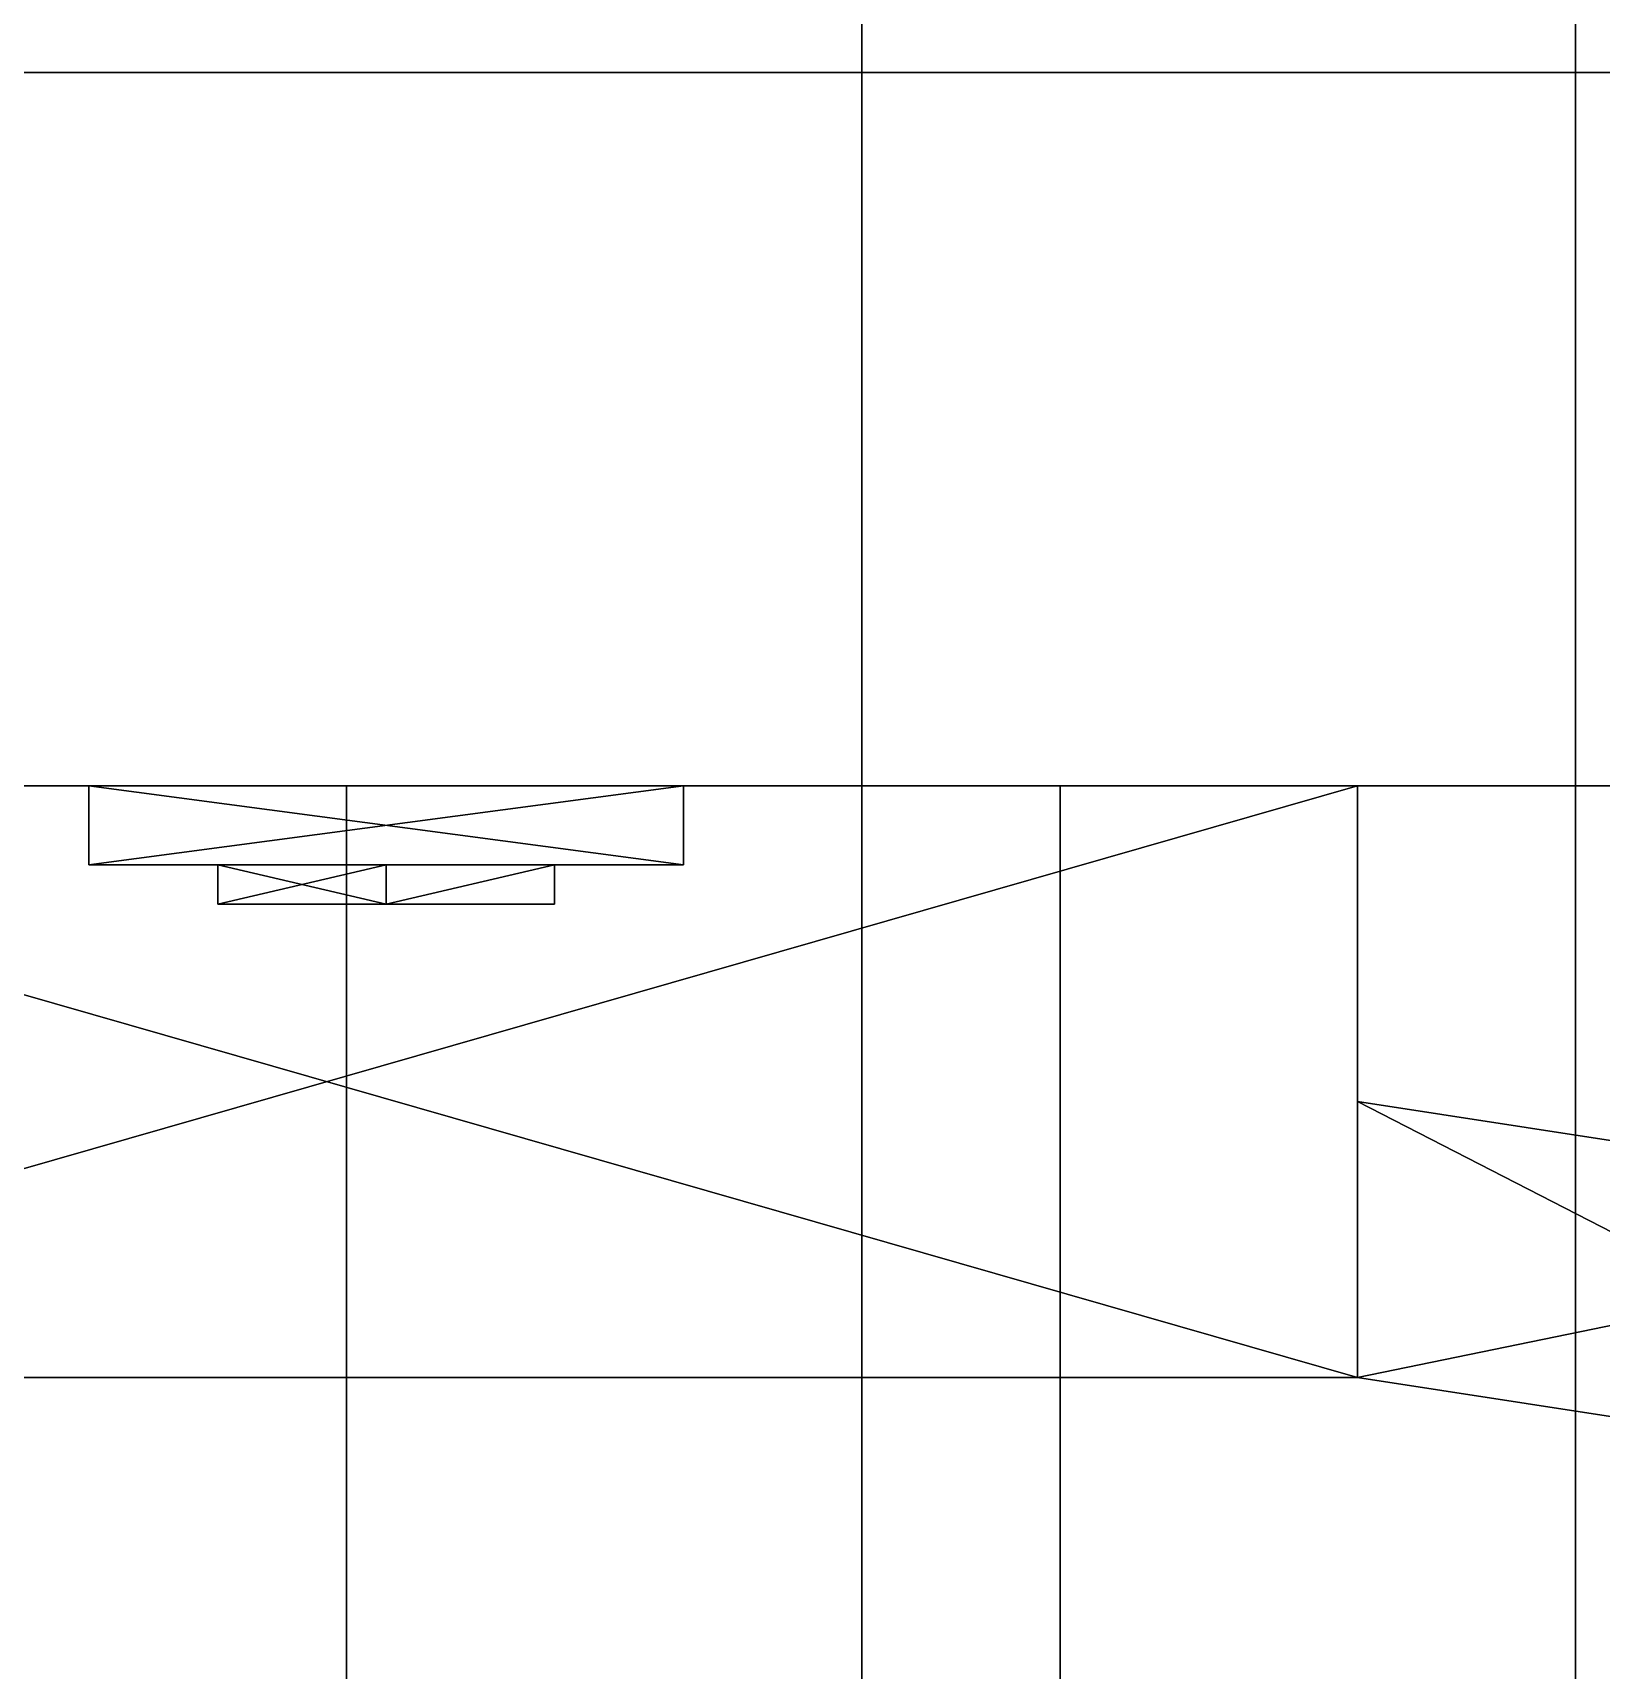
# Model space of a CAD drawing. Extents: x -100 to 4856, y -100 to 4830.
# Drawn here: x 524.09 to 563.65, y 4219.69 to 4261 of the extents above; entities that cross this region are included whole.
import ezdxf

# ---------------------------------------------------------------- set-up
doc = ezdxf.new("R2010")
doc.units = 0
for name, color, linetype in [('LAYER0', 7, 'CONTINUOUS'), ('LAYER146', 7, 'CONTINUOUS'), ('LAYER151', 7, 'CONTINUOUS'), ('LAYER155', 7, 'CONTINUOUS'), ('LAYER160', 7, 'CONTINUOUS'), ('LAYER395', 253, 'CONTINUOUS'), ('LAYER397', 253, 'CONTINUOUS'), ('LAYER399', 253, 'CONTINUOUS'), ('LAYER4', 7, 'CONTINUOUS'), ('LAYER401', 253, 'CONTINUOUS'), ('LAYER403', 253, 'CONTINUOUS'), ('LAYER639', 9, 'CONTINUOUS')]:
    doc.layers.add(name, color=color, linetype=linetype)

msp = doc.modelspace()

# ---------------------------------------------------------------- linework, layer by layer
at = {"layer": 'LAYER0', "invisible_edges": 1}
for points in [[(4856, 4830, -5), (-100, -100, -5), (-100, 4830, -5), (4856, 4830, -5)], [(-100, -100, -5), (4856, 4830, -5), (4856, -100, -5), (-100, -100, -5)], [(4856, -100), (-100, 4830), (-100, -100), (4856, -100)], [(-100, 4830), (4856, -100), (4856, 4830), (-100, 4830)]]:
    msp.add_3dface(points, dxfattribs=at)
at = {"layer": 'LAYER146', "invisible_edges": 1}
for points in [[(20, 4242), (570, 4260), (570, 4242), (20, 4242)], [(570, 4260), (20, 4242), (20, 4260), (570, 4260)], [(20, 4260, 2540), (570, 4242, 2540), (570, 4260, 2540), (20, 4260, 2540)], [(570, 4242, 2540), (20, 4260, 2540), (20, 4242, 2540), (570, 4242, 2540)], [(570, 4260), (20, 4260, 2540), (570, 4260, 2540), (570, 4260)], [(20, 4260, 2540), (570, 4260), (20, 4260), (20, 4260, 2540)], [(20, 4242), (570, 4242, 2540), (20, 4242, 2540), (20, 4242)], [(570, 4242, 2540), (20, 4242), (570, 4242), (570, 4242, 2540)]]:
    msp.add_3dface(points, dxfattribs=at)
at = {"layer": 'LAYER151', "invisible_edges": 1}
for points in [[(20, 4242, 80), (570, 3852, 80), (20, 3852, 80), (20, 4242, 80)], [(570, 3852, 80), (20, 4242, 80), (570, 4242, 80), (570, 3852, 80)], [(20, 4242, 80), (570, 4242, 98), (570, 4242, 80), (20, 4242, 80)], [(570, 4242, 98), (20, 4242, 80), (20, 4242, 98), (570, 4242, 98)], [(570, 4242, 98), (20, 3852, 98), (570, 3852, 98), (570, 4242, 98)], [(20, 3852, 98), (570, 4242, 98), (20, 4242, 98), (20, 3852, 98)]]:
    msp.add_3dface(points, dxfattribs=at)
at = {"layer": 'LAYER155', "invisible_edges": 1}
for points in [[(532, 4242, 80), (532, 3852), (532, 3852, 80), (532, 4242, 80)], [(532, 3852), (532, 4242, 80), (532, 4242), (532, 3852)], [(550, 4242), (532, 3852), (532, 4242), (550, 4242)], [(532, 3852), (550, 4242), (550, 3852), (532, 3852)], [(532, 4242, 80), (550, 4242), (532, 4242), (532, 4242, 80)], [(550, 4242), (532, 4242, 80), (550, 4242, 80), (550, 4242)], [(550, 3852, 80), (532, 4242, 80), (532, 3852, 80), (550, 3852, 80)], [(532, 4242, 80), (550, 3852, 80), (550, 4242, 80), (532, 4242, 80)], [(550, 4242), (550, 3852, 80), (550, 3852), (550, 4242)], [(550, 3852, 80), (550, 4242), (550, 4242, 80), (550, 3852, 80)]]:
    msp.add_3dface(points, dxfattribs=at)
at = {"layer": 'LAYER160', "invisible_edges": 1}
for points in [[(20, 3852, 2539), (570, 4242, 2539), (20, 4242, 2539), (20, 3852, 2539)], [(570, 4242, 2539), (20, 3852, 2539), (570, 3852, 2539), (570, 4242, 2539)], [(20, 4242, 2521), (570, 4242, 2539), (570, 4242, 2521), (20, 4242, 2521)], [(570, 4242, 2539), (20, 4242, 2521), (20, 4242, 2539), (570, 4242, 2539)], [(570, 3852, 2521), (20, 4242, 2521), (570, 4242, 2521), (570, 3852, 2521)], [(20, 4242, 2521), (570, 3852, 2521), (20, 3852, 2521), (20, 4242, 2521)]]:
    msp.add_3dface(points, dxfattribs=at)
at = {"layer": 'LAYER395'}
for points in [[(557.5, 4242, 176.2174), (557.5, 4227.079, 176.2174), (505.5, 4242, 176.2174), (557.5, 4242, 176.2174)], [(505.5, 4242, 176.2174), (557.5, 4227.079, 176.2174), (505.5, 4227.079, 176.2174), (505.5, 4242, 176.2174)], [(505.5, 4242, 189.7826), (505.5, 4227.079, 189.7826), (557.5, 4242, 189.7826), (505.5, 4242, 189.7826)], [(557.5, 4242, 189.7826), (505.5, 4227.079, 189.7826), (557.5, 4227.079, 189.7826), (557.5, 4242, 189.7826)], [(540.5, 4240.01, 209), (540.5, 4242, 209), (525.5, 4242, 209), (540.5, 4240.01, 209)], [(540.5, 4240.01, 209), (525.5, 4242, 209), (525.5, 4240.01, 209), (540.5, 4240.01, 209)], [(525.5, 4240.01, 209), (525.5, 4242, 209), (525.5, 4242, 157), (525.5, 4240.01, 209)], [(525.5, 4240.01, 209), (525.5, 4242, 157), (525.5, 4240.01, 157), (525.5, 4240.01, 209)], [(525.5, 4240.01, 157), (525.5, 4242, 157), (540.5, 4242, 157), (525.5, 4240.01, 157)], [(525.5, 4240.01, 157), (540.5, 4242, 157), (540.5, 4240.01, 157), (525.5, 4240.01, 157)], [(540.5, 4242, 157), (540.5, 4242, 209), (540.5, 4240.01, 209), (540.5, 4242, 157)], [(540.5, 4242, 157), (540.5, 4240.01, 209), (540.5, 4240.01, 157), (540.5, 4242, 157)], [(540.5, 4240.01, 157), (540.5, 4240.01, 209), (525.5, 4240.01, 209), (540.5, 4240.01, 157)], [(540.5, 4240.01, 157), (525.5, 4240.01, 209), (525.5, 4240.01, 157), (540.5, 4240.01, 157)], [(533, 4239.016, 196.2909), (528.7574, 4239.016, 201.087), (533, 4240.01, 196.2909), (533, 4239.016, 196.2909)], [(533, 4240.01, 196.2909), (528.7574, 4239.016, 201.087), (528.7574, 4240.01, 201.087), (533, 4240.01, 196.2909)], [(528.7574, 4239.016, 201.087), (533, 4239.016, 205.883), (528.7574, 4240.01, 201.087), (528.7574, 4239.016, 201.087)], [(528.7574, 4240.01, 201.087), (533, 4239.016, 205.883), (533, 4240.01, 205.883), (528.7574, 4240.01, 201.087)], [(533, 4240.01, 205.883), (528.7574, 4240.01, 201.087), (533, 4240.01, 196.2909), (533, 4240.01, 205.883)], [(533, 4239.016, 160.117), (528.7574, 4239.016, 164.913), (533, 4240.01, 160.117), (533, 4239.016, 160.117)], [(533, 4240.01, 160.117), (528.7574, 4239.016, 164.913), (528.7574, 4240.01, 164.913), (533, 4240.01, 160.117)], [(528.7574, 4239.016, 164.913), (533, 4239.016, 169.7091), (528.7574, 4240.01, 164.913), (528.7574, 4239.016, 164.913)], [(528.7574, 4240.01, 164.913), (533, 4239.016, 169.7091), (533, 4240.01, 169.7091), (528.7574, 4240.01, 164.913)], [(533, 4240.01, 169.7091), (528.7574, 4240.01, 164.913), (533, 4240.01, 160.117), (533, 4240.01, 169.7091)], [(537.2426, 4239.016, 201.087), (533, 4239.016, 196.2909), (537.2426, 4240.01, 201.087), (537.2426, 4239.016, 201.087)], [(537.2426, 4240.01, 201.087), (533, 4239.016, 196.2909), (533, 4240.01, 196.2909), (537.2426, 4240.01, 201.087)], [(533, 4240.01, 205.883), (533, 4240.01, 196.2909), (537.2426, 4240.01, 201.087), (533, 4240.01, 205.883)], [(533, 4240.01, 205.883), (533, 4239.016, 205.883), (537.2426, 4240.01, 201.087), (533, 4240.01, 205.883)], [(537.2426, 4240.01, 201.087), (533, 4239.016, 205.883), (537.2426, 4239.016, 201.087), (537.2426, 4240.01, 201.087)], [(537.2426, 4239.016, 164.913), (533, 4239.016, 160.117), (537.2426, 4240.01, 164.913), (537.2426, 4239.016, 164.913)], [(537.2426, 4240.01, 164.913), (533, 4239.016, 160.117), (533, 4240.01, 160.117), (537.2426, 4240.01, 164.913)], [(533, 4240.01, 169.7091), (533, 4240.01, 160.117), (537.2426, 4240.01, 164.913), (533, 4240.01, 169.7091)], [(533, 4240.01, 169.7091), (533, 4239.016, 169.7091), (537.2426, 4240.01, 164.913), (533, 4240.01, 169.7091)], [(537.2426, 4240.01, 164.913), (533, 4239.016, 169.7091), (537.2426, 4239.016, 164.913), (537.2426, 4240.01, 164.913)], [(533, 4239.016, 205.883), (528.7574, 4239.016, 201.087), (537.2426, 4239.016, 201.087), (533, 4239.016, 205.883)], [(537.2426, 4239.016, 201.087), (528.7574, 4239.016, 201.087), (533, 4239.016, 196.2909), (537.2426, 4239.016, 201.087)], [(533, 4239.016, 169.7091), (528.7574, 4239.016, 164.913), (537.2426, 4239.016, 164.913), (533, 4239.016, 169.7091)], [(537.2426, 4239.016, 164.913), (528.7574, 4239.016, 164.913), (533, 4239.016, 160.117), (537.2426, 4239.016, 164.913)], [(576.8654, 4231.058, 176.2174), (576.8654, 4224.094, 176.2174), (557.5, 4234.042, 176.2174), (576.8654, 4231.058, 176.2174)], [(557.5, 4234.042, 176.2174), (576.8654, 4224.094, 176.2174), (557.5, 4227.079, 176.2174), (557.5, 4234.042, 176.2174)], [(557.5, 4234.042, 189.7826), (557.5, 4227.079, 189.7826), (576.8654, 4231.058, 189.7826), (557.5, 4234.042, 189.7826)], [(576.8654, 4231.058, 189.7826), (557.5, 4227.079, 189.7826), (576.8654, 4224.094, 189.7826), (576.8654, 4231.058, 189.7826)], [(557.5, 4227.079, 176.2174), (557.5, 4227.079, 189.7826), (505.5, 4227.079, 176.2174), (557.5, 4227.079, 176.2174)], [(505.5, 4227.079, 176.2174), (557.5, 4227.079, 189.7826), (505.5, 4227.079, 189.7826), (505.5, 4227.079, 176.2174)], [(576.8654, 4224.094, 176.2174), (576.8654, 4224.094, 189.7826), (557.5, 4227.079, 176.2174), (576.8654, 4224.094, 176.2174)], [(557.5, 4227.079, 176.2174), (576.8654, 4224.094, 189.7826), (557.5, 4227.079, 189.7826), (557.5, 4227.079, 176.2174)]]:
    msp.add_3dface(points, dxfattribs=at)
at = {"layer": 'LAYER397'}
for points in [[(557.5, 4242, 739.7174), (557.5, 4227.079, 739.7174), (505.5, 4242, 739.7174), (557.5, 4242, 739.7174)], [(505.5, 4242, 739.7174), (557.5, 4227.079, 739.7174), (505.5, 4227.079, 739.7174), (505.5, 4242, 739.7174)], [(505.5, 4242, 753.2826), (505.5, 4227.079, 753.2826), (557.5, 4242, 753.2826), (505.5, 4242, 753.2826)], [(557.5, 4242, 753.2826), (505.5, 4227.079, 753.2826), (557.5, 4227.079, 753.2826), (557.5, 4242, 753.2826)], [(540.5, 4240.01, 772.5), (540.5, 4242, 772.5), (525.5, 4242, 772.5), (540.5, 4240.01, 772.5)], [(540.5, 4240.01, 772.5), (525.5, 4242, 772.5), (525.5, 4240.01, 772.5), (540.5, 4240.01, 772.5)], [(525.5, 4240.01, 772.5), (525.5, 4242, 772.5), (525.5, 4242, 720.5), (525.5, 4240.01, 772.5)], [(525.5, 4240.01, 772.5), (525.5, 4242, 720.5), (525.5, 4240.01, 720.5), (525.5, 4240.01, 772.5)], [(525.5, 4240.01, 720.5), (525.5, 4242, 720.5), (540.5, 4242, 720.5), (525.5, 4240.01, 720.5)], [(525.5, 4240.01, 720.5), (540.5, 4242, 720.5), (540.5, 4240.01, 720.5), (525.5, 4240.01, 720.5)], [(540.5, 4242, 720.5), (540.5, 4242, 772.5), (540.5, 4240.01, 772.5), (540.5, 4242, 720.5)], [(540.5, 4242, 720.5), (540.5, 4240.01, 772.5), (540.5, 4240.01, 720.5), (540.5, 4242, 720.5)], [(540.5, 4240.01, 720.5), (540.5, 4240.01, 772.5), (525.5, 4240.01, 772.5), (540.5, 4240.01, 720.5)], [(540.5, 4240.01, 720.5), (525.5, 4240.01, 772.5), (525.5, 4240.01, 720.5), (540.5, 4240.01, 720.5)], [(533, 4239.016, 759.791), (528.7574, 4239.016, 764.587), (533, 4240.01, 759.791), (533, 4239.016, 759.791)], [(533, 4240.01, 759.791), (528.7574, 4239.016, 764.587), (528.7574, 4240.01, 764.587), (533, 4240.01, 759.791)], [(528.7574, 4239.016, 764.587), (533, 4239.016, 769.383), (528.7574, 4240.01, 764.587), (528.7574, 4239.016, 764.587)], [(528.7574, 4240.01, 764.587), (533, 4239.016, 769.383), (533, 4240.01, 769.383), (528.7574, 4240.01, 764.587)], [(533, 4240.01, 769.383), (528.7574, 4240.01, 764.587), (533, 4240.01, 759.791), (533, 4240.01, 769.383)], [(533, 4239.016, 723.617), (528.7574, 4239.016, 728.413), (533, 4240.01, 723.617), (533, 4239.016, 723.617)], [(533, 4240.01, 723.617), (528.7574, 4239.016, 728.413), (528.7574, 4240.01, 728.413), (533, 4240.01, 723.617)], [(528.7574, 4239.016, 728.413), (533, 4239.016, 733.209), (528.7574, 4240.01, 728.413), (528.7574, 4239.016, 728.413)], [(528.7574, 4240.01, 728.413), (533, 4239.016, 733.209), (533, 4240.01, 733.209), (528.7574, 4240.01, 728.413)], [(533, 4240.01, 733.209), (528.7574, 4240.01, 728.413), (533, 4240.01, 723.617), (533, 4240.01, 733.209)], [(537.2426, 4239.016, 764.587), (533, 4239.016, 759.791), (537.2426, 4240.01, 764.587), (537.2426, 4239.016, 764.587)], [(537.2426, 4240.01, 764.587), (533, 4239.016, 759.791), (533, 4240.01, 759.791), (537.2426, 4240.01, 764.587)], [(533, 4240.01, 769.383), (533, 4240.01, 759.791), (537.2426, 4240.01, 764.587), (533, 4240.01, 769.383)], [(533, 4240.01, 769.383), (533, 4239.016, 769.383), (537.2426, 4240.01, 764.587), (533, 4240.01, 769.383)], [(537.2426, 4240.01, 764.587), (533, 4239.016, 769.383), (537.2426, 4239.016, 764.587), (537.2426, 4240.01, 764.587)], [(537.2426, 4239.016, 728.413), (533, 4239.016, 723.617), (537.2426, 4240.01, 728.413), (537.2426, 4239.016, 728.413)], [(537.2426, 4240.01, 728.413), (533, 4239.016, 723.617), (533, 4240.01, 723.617), (537.2426, 4240.01, 728.413)], [(533, 4240.01, 733.209), (533, 4240.01, 723.617), (537.2426, 4240.01, 728.413), (533, 4240.01, 733.209)], [(533, 4240.01, 733.209), (533, 4239.016, 733.209), (537.2426, 4240.01, 728.413), (533, 4240.01, 733.209)], [(537.2426, 4240.01, 728.413), (533, 4239.016, 733.209), (537.2426, 4239.016, 728.413), (537.2426, 4240.01, 728.413)], [(533, 4239.016, 769.383), (528.7574, 4239.016, 764.587), (537.2426, 4239.016, 764.587), (533, 4239.016, 769.383)], [(537.2426, 4239.016, 764.587), (528.7574, 4239.016, 764.587), (533, 4239.016, 759.791), (537.2426, 4239.016, 764.587)], [(533, 4239.016, 733.209), (528.7574, 4239.016, 728.413), (537.2426, 4239.016, 728.413), (533, 4239.016, 733.209)], [(537.2426, 4239.016, 728.413), (528.7574, 4239.016, 728.413), (533, 4239.016, 723.617), (537.2426, 4239.016, 728.413)], [(576.8654, 4231.058, 739.7174), (576.8654, 4224.094, 739.7174), (557.5, 4234.042, 739.7174), (576.8654, 4231.058, 739.7174)], [(557.5, 4234.042, 739.7174), (576.8654, 4224.094, 739.7174), (557.5, 4227.079, 739.7174), (557.5, 4234.042, 739.7174)], [(557.5, 4234.042, 753.2826), (557.5, 4227.079, 753.2826), (576.8654, 4231.058, 753.2826), (557.5, 4234.042, 753.2826)], [(576.8654, 4231.058, 753.2826), (557.5, 4227.079, 753.2826), (576.8654, 4224.094, 753.2826), (576.8654, 4231.058, 753.2826)], [(557.5, 4227.079, 739.7174), (557.5, 4227.079, 753.2826), (505.5, 4227.079, 739.7174), (557.5, 4227.079, 739.7174)], [(505.5, 4227.079, 739.7174), (557.5, 4227.079, 753.2826), (505.5, 4227.079, 753.2826), (505.5, 4227.079, 739.7174)], [(576.8654, 4224.094, 739.7174), (576.8654, 4224.094, 753.2826), (557.5, 4227.079, 739.7174), (576.8654, 4224.094, 739.7174)], [(557.5, 4227.079, 739.7174), (576.8654, 4224.094, 753.2826), (557.5, 4227.079, 753.2826), (557.5, 4227.079, 739.7174)]]:
    msp.add_3dface(points, dxfattribs=at)
at = {"layer": 'LAYER399'}
for points in [[(557.5, 4242, 1303.217), (557.5, 4227.079, 1303.217), (505.5, 4242, 1303.217), (557.5, 4242, 1303.217)], [(505.5, 4242, 1303.217), (557.5, 4227.079, 1303.217), (505.5, 4227.079, 1303.217), (505.5, 4242, 1303.217)], [(505.5, 4242, 1316.783), (505.5, 4227.079, 1316.783), (557.5, 4242, 1316.783), (505.5, 4242, 1316.783)], [(557.5, 4242, 1316.783), (505.5, 4227.079, 1316.783), (557.5, 4227.079, 1316.783), (557.5, 4242, 1316.783)], [(540.5, 4240.01, 1336), (540.5, 4242, 1336), (525.5, 4242, 1336), (540.5, 4240.01, 1336)], [(540.5, 4240.01, 1336), (525.5, 4242, 1336), (525.5, 4240.01, 1336), (540.5, 4240.01, 1336)], [(525.5, 4240.01, 1336), (525.5, 4242, 1336), (525.5, 4242, 1284), (525.5, 4240.01, 1336)], [(525.5, 4240.01, 1336), (525.5, 4242, 1284), (525.5, 4240.01, 1284), (525.5, 4240.01, 1336)], [(525.5, 4240.01, 1284), (525.5, 4242, 1284), (540.5, 4242, 1284), (525.5, 4240.01, 1284)], [(525.5, 4240.01, 1284), (540.5, 4242, 1284), (540.5, 4240.01, 1284), (525.5, 4240.01, 1284)], [(540.5, 4242, 1284), (540.5, 4242, 1336), (540.5, 4240.01, 1336), (540.5, 4242, 1284)], [(540.5, 4242, 1284), (540.5, 4240.01, 1336), (540.5, 4240.01, 1284), (540.5, 4242, 1284)], [(540.5, 4240.01, 1284), (540.5, 4240.01, 1336), (525.5, 4240.01, 1336), (540.5, 4240.01, 1284)], [(540.5, 4240.01, 1284), (525.5, 4240.01, 1336), (525.5, 4240.01, 1284), (540.5, 4240.01, 1284)], [(533, 4239.016, 1323.291), (528.7574, 4239.016, 1328.087), (533, 4240.01, 1323.291), (533, 4239.016, 1323.291)], [(533, 4240.01, 1323.291), (528.7574, 4239.016, 1328.087), (528.7574, 4240.01, 1328.087), (533, 4240.01, 1323.291)], [(528.7574, 4239.016, 1328.087), (533, 4239.016, 1332.883), (528.7574, 4240.01, 1328.087), (528.7574, 4239.016, 1328.087)], [(528.7574, 4240.01, 1328.087), (533, 4239.016, 1332.883), (533, 4240.01, 1332.883), (528.7574, 4240.01, 1328.087)], [(533, 4240.01, 1332.883), (528.7574, 4240.01, 1328.087), (533, 4240.01, 1323.291), (533, 4240.01, 1332.883)], [(533, 4239.016, 1287.117), (528.7574, 4239.016, 1291.913), (533, 4240.01, 1287.117), (533, 4239.016, 1287.117)], [(533, 4240.01, 1287.117), (528.7574, 4239.016, 1291.913), (528.7574, 4240.01, 1291.913), (533, 4240.01, 1287.117)], [(528.7574, 4239.016, 1291.913), (533, 4239.016, 1296.709), (528.7574, 4240.01, 1291.913), (528.7574, 4239.016, 1291.913)], [(528.7574, 4240.01, 1291.913), (533, 4239.016, 1296.709), (533, 4240.01, 1296.709), (528.7574, 4240.01, 1291.913)], [(533, 4240.01, 1296.709), (528.7574, 4240.01, 1291.913), (533, 4240.01, 1287.117), (533, 4240.01, 1296.709)], [(537.2426, 4239.016, 1328.087), (533, 4239.016, 1323.291), (537.2426, 4240.01, 1328.087), (537.2426, 4239.016, 1328.087)], [(537.2426, 4240.01, 1328.087), (533, 4239.016, 1323.291), (533, 4240.01, 1323.291), (537.2426, 4240.01, 1328.087)], [(533, 4240.01, 1332.883), (533, 4240.01, 1323.291), (537.2426, 4240.01, 1328.087), (533, 4240.01, 1332.883)], [(533, 4240.01, 1332.883), (533, 4239.016, 1332.883), (537.2426, 4240.01, 1328.087), (533, 4240.01, 1332.883)], [(537.2426, 4240.01, 1328.087), (533, 4239.016, 1332.883), (537.2426, 4239.016, 1328.087), (537.2426, 4240.01, 1328.087)], [(537.2426, 4239.016, 1291.913), (533, 4239.016, 1287.117), (537.2426, 4240.01, 1291.913), (537.2426, 4239.016, 1291.913)], [(537.2426, 4240.01, 1291.913), (533, 4239.016, 1287.117), (533, 4240.01, 1287.117), (537.2426, 4240.01, 1291.913)], [(533, 4240.01, 1296.709), (533, 4240.01, 1287.117), (537.2426, 4240.01, 1291.913), (533, 4240.01, 1296.709)], [(533, 4240.01, 1296.709), (533, 4239.016, 1296.709), (537.2426, 4240.01, 1291.913), (533, 4240.01, 1296.709)], [(537.2426, 4240.01, 1291.913), (533, 4239.016, 1296.709), (537.2426, 4239.016, 1291.913), (537.2426, 4240.01, 1291.913)], [(533, 4239.016, 1332.883), (528.7574, 4239.016, 1328.087), (537.2426, 4239.016, 1328.087), (533, 4239.016, 1332.883)], [(537.2426, 4239.016, 1328.087), (528.7574, 4239.016, 1328.087), (533, 4239.016, 1323.291), (537.2426, 4239.016, 1328.087)], [(533, 4239.016, 1296.709), (528.7574, 4239.016, 1291.913), (537.2426, 4239.016, 1291.913), (533, 4239.016, 1296.709)], [(537.2426, 4239.016, 1291.913), (528.7574, 4239.016, 1291.913), (533, 4239.016, 1287.117), (537.2426, 4239.016, 1291.913)], [(576.8654, 4231.058, 1303.217), (576.8654, 4224.094, 1303.217), (557.5, 4234.042, 1303.217), (576.8654, 4231.058, 1303.217)], [(557.5, 4234.042, 1303.217), (576.8654, 4224.094, 1303.217), (557.5, 4227.079, 1303.217), (557.5, 4234.042, 1303.217)], [(557.5, 4234.042, 1316.783), (557.5, 4227.079, 1316.783), (576.8654, 4231.058, 1316.783), (557.5, 4234.042, 1316.783)], [(576.8654, 4231.058, 1316.783), (557.5, 4227.079, 1316.783), (576.8654, 4224.094, 1316.783), (576.8654, 4231.058, 1316.783)], [(557.5, 4227.079, 1303.217), (557.5, 4227.079, 1316.783), (505.5, 4227.079, 1303.217), (557.5, 4227.079, 1303.217)], [(505.5, 4227.079, 1303.217), (557.5, 4227.079, 1316.783), (505.5, 4227.079, 1316.783), (505.5, 4227.079, 1303.217)], [(576.8654, 4224.094, 1303.217), (576.8654, 4224.094, 1316.783), (557.5, 4227.079, 1303.217), (576.8654, 4224.094, 1303.217)], [(557.5, 4227.079, 1303.217), (576.8654, 4224.094, 1316.783), (557.5, 4227.079, 1316.783), (557.5, 4227.079, 1303.217)]]:
    msp.add_3dface(points, dxfattribs=at)
at = {"layer": 'LAYER4', "invisible_edges": 1}
for points in [[(20, 4260), (570, 4278), (570, 4260), (20, 4260)], [(570, 4278), (20, 4260), (20, 4278), (570, 4278)], [(20, 4278, 2540), (570, 4260, 2540), (570, 4278, 2540), (20, 4278, 2540)], [(570, 4260, 2540), (20, 4278, 2540), (20, 4260, 2540), (570, 4260, 2540)], [(570, 4260, 2540), (20, 4260), (570, 4260), (570, 4260, 2540)], [(20, 4260), (570, 4260, 2540), (20, 4260, 2540), (20, 4260)]]:
    msp.add_3dface(points, dxfattribs=at)
at = {"layer": 'LAYER401'}
for points in [[(557.5, 4242, 1866.717), (557.5, 4227.079, 1866.717), (505.5, 4242, 1866.717), (557.5, 4242, 1866.717)], [(505.5, 4242, 1866.717), (557.5, 4227.079, 1866.717), (505.5, 4227.079, 1866.717), (505.5, 4242, 1866.717)], [(505.5, 4242, 1880.283), (505.5, 4227.079, 1880.283), (557.5, 4242, 1880.283), (505.5, 4242, 1880.283)], [(557.5, 4242, 1880.283), (505.5, 4227.079, 1880.283), (557.5, 4227.079, 1880.283), (557.5, 4242, 1880.283)], [(540.5, 4240.01, 1899.5), (540.5, 4242, 1899.5), (525.5, 4242, 1899.5), (540.5, 4240.01, 1899.5)], [(540.5, 4240.01, 1899.5), (525.5, 4242, 1899.5), (525.5, 4240.01, 1899.5), (540.5, 4240.01, 1899.5)], [(525.5, 4240.01, 1899.5), (525.5, 4242, 1899.5), (525.5, 4242, 1847.5), (525.5, 4240.01, 1899.5)], [(525.5, 4240.01, 1899.5), (525.5, 4242, 1847.5), (525.5, 4240.01, 1847.5), (525.5, 4240.01, 1899.5)], [(525.5, 4240.01, 1847.5), (525.5, 4242, 1847.5), (540.5, 4242, 1847.5), (525.5, 4240.01, 1847.5)], [(525.5, 4240.01, 1847.5), (540.5, 4242, 1847.5), (540.5, 4240.01, 1847.5), (525.5, 4240.01, 1847.5)], [(540.5, 4242, 1847.5), (540.5, 4242, 1899.5), (540.5, 4240.01, 1899.5), (540.5, 4242, 1847.5)], [(540.5, 4242, 1847.5), (540.5, 4240.01, 1899.5), (540.5, 4240.01, 1847.5), (540.5, 4242, 1847.5)], [(540.5, 4240.01, 1847.5), (540.5, 4240.01, 1899.5), (525.5, 4240.01, 1899.5), (540.5, 4240.01, 1847.5)], [(540.5, 4240.01, 1847.5), (525.5, 4240.01, 1899.5), (525.5, 4240.01, 1847.5), (540.5, 4240.01, 1847.5)], [(533, 4239.016, 1886.791), (528.7574, 4239.016, 1891.587), (533, 4240.01, 1886.791), (533, 4239.016, 1886.791)], [(533, 4240.01, 1886.791), (528.7574, 4239.016, 1891.587), (528.7574, 4240.01, 1891.587), (533, 4240.01, 1886.791)], [(528.7574, 4239.016, 1891.587), (533, 4239.016, 1896.383), (528.7574, 4240.01, 1891.587), (528.7574, 4239.016, 1891.587)], [(528.7574, 4240.01, 1891.587), (533, 4239.016, 1896.383), (533, 4240.01, 1896.383), (528.7574, 4240.01, 1891.587)], [(533, 4240.01, 1896.383), (528.7574, 4240.01, 1891.587), (533, 4240.01, 1886.791), (533, 4240.01, 1896.383)], [(533, 4239.016, 1850.617), (528.7574, 4239.016, 1855.413), (533, 4240.01, 1850.617), (533, 4239.016, 1850.617)], [(533, 4240.01, 1850.617), (528.7574, 4239.016, 1855.413), (528.7574, 4240.01, 1855.413), (533, 4240.01, 1850.617)], [(528.7574, 4239.016, 1855.413), (533, 4239.016, 1860.209), (528.7574, 4240.01, 1855.413), (528.7574, 4239.016, 1855.413)], [(528.7574, 4240.01, 1855.413), (533, 4239.016, 1860.209), (533, 4240.01, 1860.209), (528.7574, 4240.01, 1855.413)], [(533, 4240.01, 1860.209), (528.7574, 4240.01, 1855.413), (533, 4240.01, 1850.617), (533, 4240.01, 1860.209)], [(537.2426, 4239.016, 1891.587), (533, 4239.016, 1886.791), (537.2426, 4240.01, 1891.587), (537.2426, 4239.016, 1891.587)], [(537.2426, 4240.01, 1891.587), (533, 4239.016, 1886.791), (533, 4240.01, 1886.791), (537.2426, 4240.01, 1891.587)], [(533, 4240.01, 1896.383), (533, 4240.01, 1886.791), (537.2426, 4240.01, 1891.587), (533, 4240.01, 1896.383)], [(533, 4240.01, 1896.383), (533, 4239.016, 1896.383), (537.2426, 4240.01, 1891.587), (533, 4240.01, 1896.383)], [(537.2426, 4240.01, 1891.587), (533, 4239.016, 1896.383), (537.2426, 4239.016, 1891.587), (537.2426, 4240.01, 1891.587)], [(537.2426, 4239.016, 1855.413), (533, 4239.016, 1850.617), (537.2426, 4240.01, 1855.413), (537.2426, 4239.016, 1855.413)], [(537.2426, 4240.01, 1855.413), (533, 4239.016, 1850.617), (533, 4240.01, 1850.617), (537.2426, 4240.01, 1855.413)], [(533, 4240.01, 1860.209), (533, 4240.01, 1850.617), (537.2426, 4240.01, 1855.413), (533, 4240.01, 1860.209)], [(533, 4240.01, 1860.209), (533, 4239.016, 1860.209), (537.2426, 4240.01, 1855.413), (533, 4240.01, 1860.209)], [(537.2426, 4240.01, 1855.413), (533, 4239.016, 1860.209), (537.2426, 4239.016, 1855.413), (537.2426, 4240.01, 1855.413)], [(533, 4239.016, 1896.383), (528.7574, 4239.016, 1891.587), (537.2426, 4239.016, 1891.587), (533, 4239.016, 1896.383)], [(537.2426, 4239.016, 1891.587), (528.7574, 4239.016, 1891.587), (533, 4239.016, 1886.791), (537.2426, 4239.016, 1891.587)], [(533, 4239.016, 1860.209), (528.7574, 4239.016, 1855.413), (537.2426, 4239.016, 1855.413), (533, 4239.016, 1860.209)], [(537.2426, 4239.016, 1855.413), (528.7574, 4239.016, 1855.413), (533, 4239.016, 1850.617), (537.2426, 4239.016, 1855.413)], [(576.8654, 4231.058, 1866.717), (576.8654, 4224.094, 1866.717), (557.5, 4234.042, 1866.717), (576.8654, 4231.058, 1866.717)], [(557.5, 4234.042, 1866.717), (576.8654, 4224.094, 1866.717), (557.5, 4227.079, 1866.717), (557.5, 4234.042, 1866.717)], [(557.5, 4234.042, 1880.283), (557.5, 4227.079, 1880.283), (576.8654, 4231.058, 1880.283), (557.5, 4234.042, 1880.283)], [(576.8654, 4231.058, 1880.283), (557.5, 4227.079, 1880.283), (576.8654, 4224.094, 1880.283), (576.8654, 4231.058, 1880.283)], [(557.5, 4227.079, 1866.717), (557.5, 4227.079, 1880.283), (505.5, 4227.079, 1866.717), (557.5, 4227.079, 1866.717)], [(505.5, 4227.079, 1866.717), (557.5, 4227.079, 1880.283), (505.5, 4227.079, 1880.283), (505.5, 4227.079, 1866.717)], [(576.8654, 4224.094, 1866.717), (576.8654, 4224.094, 1880.283), (557.5, 4227.079, 1866.717), (576.8654, 4224.094, 1866.717)], [(557.5, 4227.079, 1866.717), (576.8654, 4224.094, 1880.283), (557.5, 4227.079, 1880.283), (557.5, 4227.079, 1866.717)]]:
    msp.add_3dface(points, dxfattribs=at)
at = {"layer": 'LAYER403'}
for points in [[(557.5, 4242, 2430.217), (557.5, 4227.079, 2430.217), (505.5, 4242, 2430.217), (557.5, 4242, 2430.217)], [(505.5, 4242, 2430.217), (557.5, 4227.079, 2430.217), (505.5, 4227.079, 2430.217), (505.5, 4242, 2430.217)], [(505.5, 4242, 2443.783), (505.5, 4227.079, 2443.783), (557.5, 4242, 2443.783), (505.5, 4242, 2443.783)], [(557.5, 4242, 2443.783), (505.5, 4227.079, 2443.783), (557.5, 4227.079, 2443.783), (557.5, 4242, 2443.783)], [(540.5, 4240.01, 2463), (540.5, 4242, 2463), (525.5, 4242, 2463), (540.5, 4240.01, 2463)], [(540.5, 4240.01, 2463), (525.5, 4242, 2463), (525.5, 4240.01, 2463), (540.5, 4240.01, 2463)], [(525.5, 4240.01, 2463), (525.5, 4242, 2463), (525.5, 4242, 2411), (525.5, 4240.01, 2463)], [(525.5, 4240.01, 2463), (525.5, 4242, 2411), (525.5, 4240.01, 2411), (525.5, 4240.01, 2463)], [(525.5, 4240.01, 2411), (525.5, 4242, 2411), (540.5, 4242, 2411), (525.5, 4240.01, 2411)], [(525.5, 4240.01, 2411), (540.5, 4242, 2411), (540.5, 4240.01, 2411), (525.5, 4240.01, 2411)], [(540.5, 4242, 2411), (540.5, 4242, 2463), (540.5, 4240.01, 2463), (540.5, 4242, 2411)], [(540.5, 4242, 2411), (540.5, 4240.01, 2463), (540.5, 4240.01, 2411), (540.5, 4242, 2411)], [(540.5, 4240.01, 2411), (540.5, 4240.01, 2463), (525.5, 4240.01, 2463), (540.5, 4240.01, 2411)], [(540.5, 4240.01, 2411), (525.5, 4240.01, 2463), (525.5, 4240.01, 2411), (540.5, 4240.01, 2411)], [(533, 4239.016, 2450.291), (528.7574, 4239.016, 2455.087), (533, 4240.01, 2450.291), (533, 4239.016, 2450.291)], [(533, 4240.01, 2450.291), (528.7574, 4239.016, 2455.087), (528.7574, 4240.01, 2455.087), (533, 4240.01, 2450.291)], [(528.7574, 4239.016, 2455.087), (533, 4239.016, 2459.883), (528.7574, 4240.01, 2455.087), (528.7574, 4239.016, 2455.087)], [(528.7574, 4240.01, 2455.087), (533, 4239.016, 2459.883), (533, 4240.01, 2459.883), (528.7574, 4240.01, 2455.087)], [(533, 4240.01, 2459.883), (528.7574, 4240.01, 2455.087), (533, 4240.01, 2450.291), (533, 4240.01, 2459.883)], [(533, 4239.016, 2414.117), (528.7574, 4239.016, 2418.913), (533, 4240.01, 2414.117), (533, 4239.016, 2414.117)], [(533, 4240.01, 2414.117), (528.7574, 4239.016, 2418.913), (528.7574, 4240.01, 2418.913), (533, 4240.01, 2414.117)], [(528.7574, 4239.016, 2418.913), (533, 4239.016, 2423.709), (528.7574, 4240.01, 2418.913), (528.7574, 4239.016, 2418.913)], [(528.7574, 4240.01, 2418.913), (533, 4239.016, 2423.709), (533, 4240.01, 2423.709), (528.7574, 4240.01, 2418.913)], [(533, 4240.01, 2423.709), (528.7574, 4240.01, 2418.913), (533, 4240.01, 2414.117), (533, 4240.01, 2423.709)], [(537.2426, 4239.016, 2455.087), (533, 4239.016, 2450.291), (537.2426, 4240.01, 2455.087), (537.2426, 4239.016, 2455.087)], [(537.2426, 4240.01, 2455.087), (533, 4239.016, 2450.291), (533, 4240.01, 2450.291), (537.2426, 4240.01, 2455.087)], [(533, 4240.01, 2459.883), (533, 4240.01, 2450.291), (537.2426, 4240.01, 2455.087), (533, 4240.01, 2459.883)], [(533, 4240.01, 2459.883), (533, 4239.016, 2459.883), (537.2426, 4240.01, 2455.087), (533, 4240.01, 2459.883)], [(537.2426, 4240.01, 2455.087), (533, 4239.016, 2459.883), (537.2426, 4239.016, 2455.087), (537.2426, 4240.01, 2455.087)], [(537.2426, 4239.016, 2418.913), (533, 4239.016, 2414.117), (537.2426, 4240.01, 2418.913), (537.2426, 4239.016, 2418.913)], [(537.2426, 4240.01, 2418.913), (533, 4239.016, 2414.117), (533, 4240.01, 2414.117), (537.2426, 4240.01, 2418.913)], [(533, 4240.01, 2423.709), (533, 4240.01, 2414.117), (537.2426, 4240.01, 2418.913), (533, 4240.01, 2423.709)], [(533, 4240.01, 2423.709), (533, 4239.016, 2423.709), (537.2426, 4240.01, 2418.913), (533, 4240.01, 2423.709)], [(537.2426, 4240.01, 2418.913), (533, 4239.016, 2423.709), (537.2426, 4239.016, 2418.913), (537.2426, 4240.01, 2418.913)], [(533, 4239.016, 2459.883), (528.7574, 4239.016, 2455.087), (537.2426, 4239.016, 2455.087), (533, 4239.016, 2459.883)], [(537.2426, 4239.016, 2455.087), (528.7574, 4239.016, 2455.087), (533, 4239.016, 2450.291), (537.2426, 4239.016, 2455.087)], [(533, 4239.016, 2423.709), (528.7574, 4239.016, 2418.913), (537.2426, 4239.016, 2418.913), (533, 4239.016, 2423.709)], [(537.2426, 4239.016, 2418.913), (528.7574, 4239.016, 2418.913), (533, 4239.016, 2414.117), (537.2426, 4239.016, 2418.913)], [(576.8654, 4231.058, 2430.217), (576.8654, 4224.094, 2430.217), (557.5, 4234.042, 2430.217), (576.8654, 4231.058, 2430.217)], [(557.5, 4234.042, 2430.217), (576.8654, 4224.094, 2430.217), (557.5, 4227.079, 2430.217), (557.5, 4234.042, 2430.217)], [(557.5, 4234.042, 2443.783), (557.5, 4227.079, 2443.783), (576.8654, 4231.058, 2443.783), (557.5, 4234.042, 2443.783)], [(576.8654, 4231.058, 2443.783), (557.5, 4227.079, 2443.783), (576.8654, 4224.094, 2443.783), (576.8654, 4231.058, 2443.783)], [(557.5, 4227.079, 2430.217), (557.5, 4227.079, 2443.783), (505.5, 4227.079, 2430.217), (557.5, 4227.079, 2430.217)], [(505.5, 4227.079, 2430.217), (557.5, 4227.079, 2443.783), (505.5, 4227.079, 2443.783), (505.5, 4227.079, 2430.217)], [(576.8654, 4224.094, 2430.217), (576.8654, 4224.094, 2443.783), (557.5, 4227.079, 2430.217), (576.8654, 4224.094, 2430.217)], [(557.5, 4227.079, 2430.217), (576.8654, 4224.094, 2443.783), (557.5, 4227.079, 2443.783), (557.5, 4227.079, 2430.217)]]:
    msp.add_3dface(points, dxfattribs=at)
at = {"layer": 'LAYER639', "invisible_edges": 1}
for points in [[(545, 4660, 2640), (545, 3045, 2540), (545, 3045, 2640), (545, 4660, 2640)], [(545, 3045, 2540), (545, 4660, 2640), (545, 4660, 2540), (545, 3045, 2540)], [(563, 4660, 2540), (545, 3045, 2540), (545, 4660, 2540), (563, 4660, 2540)], [(545, 3045, 2540), (563, 4660, 2540), (563, 3045, 2540), (545, 3045, 2540)], [(563, 3045, 2640), (545, 4660, 2640), (545, 3045, 2640), (563, 3045, 2640)], [(545, 4660, 2640), (563, 3045, 2640), (563, 4660, 2640), (545, 4660, 2640)], [(563, 4660, 2540), (563, 3045, 2640), (563, 3045, 2540), (563, 4660, 2540)], [(563, 3045, 2640), (563, 4660, 2540), (563, 4660, 2640), (563, 3045, 2640)]]:
    msp.add_3dface(points, dxfattribs=at)

doc.saveas('drawing.dxf')
